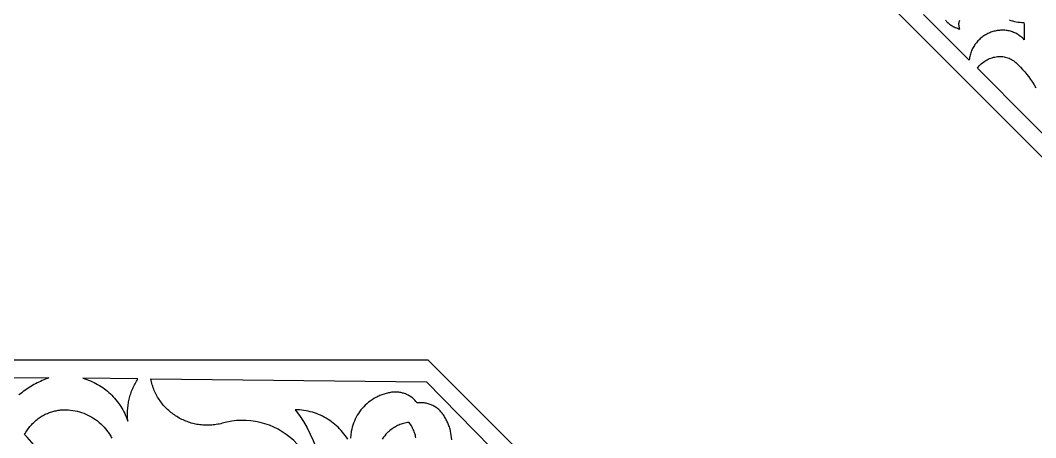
# Model space of a CAD drawing. Extents: x -3069 to -2029, y 258 to 1298.
# Drawn here: x -2594 to -2296.3, y 935.6 to 1058 of the extents above; entities that cross this region are included whole.
import ezdxf

# ---------------------------------------------------------------- set-up
doc = ezdxf.new("R2010")
doc.units = 0
doc.layers.add('LAYER_1', color=18, linetype='CONTINUOUS')
doc.layers.add('LAYER_2', color=174, linetype='CONTINUOUS')

msp = doc.modelspace()

# ---------------------------------------------------------------- linework, layer by layer
at = {"layer": 'LAYER_1'}
for points in [[(-2304.05, 1058.13), (-2303.54, 1057.96), (-2303.02, 1057.81), (-2302.49, 1057.68), (-2301.95, 1057.58), (-2301.4, 1057.5), (-2300.85, 1057.44), (-2300.29, 1057.4), (-2299.72, 1057.39), (-2299.68, 1056.76), (-2299.65, 1056.13), (-2299.63, 1055.49), (-2299.61, 1054.86), (-2299.6, 1054.23), (-2299.6, 1053.59), (-2299.61, 1052.96), (-2299.62, 1052.32), (-2299.88, 1052.59), (-2300.14, 1052.84), (-2300.41, 1053.07), (-2300.69, 1053.29), (-2300.97, 1053.5), (-2301.25, 1053.7), (-2301.54, 1053.88), (-2301.84, 1054.05), (-2302.13, 1054.21), (-2302.44, 1054.35), (-2302.74, 1054.48), (-2303.05, 1054.6), (-2303.36, 1054.7), (-2303.68, 1054.8), (-2304, 1054.88), (-2304.31, 1054.95), (-2304.63, 1055), (-2304.96, 1055.05), (-2305.28, 1055.08), (-2305.6, 1055.1), (-2305.93, 1055.11), (-2306.25, 1055.11), (-2306.57, 1055.09), (-2306.9, 1055.07), (-2307.22, 1055.03), (-2307.54, 1054.99), (-2307.86, 1054.93), (-2308.18, 1054.86), (-2308.49, 1054.78), (-2308.8, 1054.69), (-2309.11, 1054.6), (-2309.42, 1054.49), (-2309.73, 1054.37), (-2310.03, 1054.24), (-2310.32, 1054.1), (-2310.61, 1053.95), (-2310.9, 1053.79), (-2311.18, 1053.62), (-2311.46, 1053.44), (-2311.73, 1053.26), (-2312, 1053.06), (-2312.25, 1052.86), (-2312.51, 1052.64), (-2312.75, 1052.42), (-2312.99, 1052.19), (-2313.22, 1051.95), (-2313.45, 1051.7), (-2313.66, 1051.45), (-2313.87, 1051.18), (-2314.07, 1050.91), (-2314.26, 1050.63), (-2314.44, 1050.35), (-2314.61, 1050.05), (-2314.77, 1049.75), (-2314.92, 1049.44), (-2315.06, 1049.12), (-2315.18, 1048.8), (-2315.3, 1048.47), (-2315.41, 1048.13), (-2315.5, 1047.78), (-2315.58, 1047.43), (-2315.65, 1047.07), (-2315.71, 1046.71), (-2315.75, 1046.34), (-2329.14, 1059.73)], [(-2322.74, 1058.09), (-2322.57, 1057.87), (-2322.38, 1057.66), (-2322.18, 1057.45), (-2321.97, 1057.26), (-2321.75, 1057.07), (-2321.52, 1056.88), (-2321.27, 1056.71), (-2321.01, 1056.54), (-2320.74, 1056.38), (-2320.45, 1056.22), (-2320.16, 1056.07), (-2319.85, 1055.93), (-2319.53, 1055.8), (-2319.2, 1055.67), (-2318.86, 1055.55), (-2318.51, 1055.43), (-2318.6, 1055.77), (-2318.68, 1056.09), (-2318.73, 1056.37), (-2318.76, 1056.64), (-2318.77, 1056.89), (-2318.76, 1057.12), (-2318.74, 1057.35), (-2318.69, 1057.57), (-2318.63, 1057.79), (-2318.56, 1058.02)], [(-2282.98, 1013.57), (-2298.18, 1028.77), (-2313.38, 1043.97), (-2313.11, 1044.31), (-2312.83, 1044.64), (-2312.53, 1044.95), (-2312.22, 1045.25), (-2311.9, 1045.52), (-2311.57, 1045.78), (-2311.23, 1046.02), (-2310.88, 1046.24), (-2310.52, 1046.44), (-2310.16, 1046.62), (-2309.79, 1046.78), (-2309.42, 1046.93), (-2309.04, 1047.05), (-2308.65, 1047.16), (-2308.27, 1047.25), (-2307.88, 1047.31), (-2307.49, 1047.36), (-2307.1, 1047.39), (-2306.71, 1047.4), (-2306.32, 1047.38), (-2305.94, 1047.35), (-2305.56, 1047.3), (-2305.18, 1047.22), (-2304.8, 1047.13), (-2304.44, 1047.01), (-2304.08, 1046.88), (-2303.72, 1046.72), (-2303.38, 1046.54), (-2303.04, 1046.34), (-2302.71, 1046.12), (-2302.4, 1045.88), (-2302.09, 1045.61), (-2301.41, 1044.96), (-2300.74, 1044.28), (-2300.1, 1043.59), (-2299.48, 1042.88), (-2298.88, 1042.15), (-2298.3, 1041.4), (-2297.75, 1040.64), (-2297.21, 1039.86), (-2296.7, 1039.06), (-2296.22, 1038.25)], [(-2619.84, 953.49), (-2585.64, 953.15), (-2586.15, 952.97), (-2586.65, 952.77), (-2587.15, 952.57), (-2587.64, 952.36), (-2588.13, 952.14), (-2588.62, 951.92), (-2589.1, 951.68), (-2589.58, 951.43), (-2590.05, 951.18), (-2590.51, 950.91), (-2590.97, 950.64), (-2591.42, 950.36), (-2591.87, 950.07), (-2592.32, 949.77), (-2592.75, 949.46), (-2593.18, 949.15), (-2593.61, 948.82), (-2594.03, 948.49), (-2594.44, 948.15)], [(-2467.52, 935), (-2467.57, 935.63), (-2467.64, 936.26), (-2467.74, 936.9), (-2467.87, 937.52), (-2468.03, 938.15), (-2468.12, 938.46), (-2468.22, 938.77), (-2468.33, 939.08), (-2468.44, 939.38), (-2468.56, 939.69), (-2468.69, 939.99), (-2468.83, 940.29), (-2468.97, 940.59), (-2469.12, 940.88), (-2469.28, 941.18), (-2469.45, 941.47), (-2469.63, 941.76), (-2469.78, 942.03), (-2469.95, 942.29), (-2470.13, 942.54), (-2470.31, 942.79), (-2470.5, 943.02), (-2470.7, 943.25), (-2470.91, 943.47), (-2471.12, 943.68), (-2471.34, 943.88), (-2471.57, 944.07), (-2471.81, 944.25), (-2472.04, 944.43), (-2472.29, 944.59), (-2472.54, 944.75), (-2472.8, 944.89), (-2473.06, 945.03), (-2473.32, 945.16), (-2473.59, 945.27), (-2473.86, 945.38), (-2474.14, 945.48), (-2474.42, 945.56), (-2474.7, 945.64), (-2474.99, 945.7), (-2475.28, 945.76), (-2475.57, 945.81), (-2475.86, 945.84), (-2476.15, 945.87), (-2476.45, 945.88), (-2476.74, 945.88), (-2477.04, 945.87), (-2477.34, 945.85), (-2477.63, 945.82), (-2477.82, 946.06), (-2478.01, 946.28), (-2478.21, 946.5), (-2478.41, 946.71), (-2478.63, 946.91), (-2478.85, 947.1), (-2479.07, 947.28), (-2479.31, 947.46), (-2479.54, 947.63), (-2479.79, 947.78), (-2480.04, 947.93), (-2480.29, 948.07), (-2480.55, 948.2), (-2480.82, 948.33), (-2481.09, 948.44), (-2481.36, 948.54), (-2481.64, 948.63), (-2481.92, 948.71), (-2482.2, 948.79), (-2482.49, 948.85), (-2482.78, 948.9), (-2483.07, 948.94), (-2483.36, 948.97), (-2483.66, 948.99), (-2483.96, 949), (-2484.26, 949), (-2484.56, 948.98), (-2484.86, 948.96), (-2485.16, 948.92), (-2485.46, 948.87), (-2485.76, 948.81), (-2486.07, 948.74), (-2486.4, 948.67), (-2486.72, 948.59), (-2487.04, 948.5), (-2487.36, 948.4), (-2487.68, 948.3), (-2487.99, 948.19), (-2488.29, 948.08), (-2488.6, 947.95), (-2488.9, 947.82), (-2489.19, 947.69), (-2489.48, 947.54), (-2489.77, 947.39), (-2490.33, 947.08), (-2490.88, 946.74), (-2491.4, 946.37), (-2491.91, 945.99), (-2492.4, 945.58), (-2492.87, 945.15), (-2493.31, 944.7), (-2493.74, 944.23), (-2494.14, 943.75), (-2494.53, 943.25), (-2494.88, 942.73), (-2495.22, 942.19), (-2495.53, 941.64), (-2495.82, 941.07), (-2496.08, 940.5), (-2496.31, 939.9), (-2496.52, 939.3), (-2496.7, 938.69), (-2496.86, 938.07), (-2496.98, 937.43), (-2497.03, 937.11), (-2497.08, 936.79), (-2497.12, 936.47), (-2497.15, 936.15), (-2497.17, 935.82), (-2497.18, 935.49)], [(-2478.03, 935.57), (-2478.11, 935.95), (-2478.19, 936.32), (-2478.29, 936.68), (-2478.4, 937.04), (-2478.53, 937.38), (-2478.66, 937.72), (-2478.81, 938.06), (-2478.98, 938.4), (-2479.16, 938.73), (-2479.35, 939.07), (-2479.56, 939.41), (-2479.79, 939.75), (-2480.04, 940.1), (-2480.47, 940.04), (-2480.87, 939.96), (-2481.26, 939.88), (-2481.64, 939.79), (-2482.01, 939.69), (-2482.36, 939.57), (-2482.71, 939.44), (-2483.05, 939.3), (-2483.39, 939.15), (-2483.72, 938.98), (-2484.05, 938.8), (-2484.38, 938.61), (-2484.71, 938.4), (-2485.04, 938.18), (-2485.38, 937.94), (-2485.72, 937.68), (-2485.91, 937.53), (-2486.09, 937.37), (-2486.28, 937.21), (-2486.46, 937.03), (-2486.64, 936.84), (-2486.83, 936.64), (-2487.19, 936.21), (-2487.55, 935.74), (-2487.9, 935.23)]]:
    msp.add_lwpolyline(points, dxfattribs=at)
msp.add_lwpolyline([(-2575.67, 953.03), (-2575.11, 952.87), (-2574.55, 952.69), (-2574, 952.49), (-2573.45, 952.27), (-2572.92, 952.04), (-2572.39, 951.79), (-2571.87, 951.53), (-2571.36, 951.25), (-2570.85, 950.95), (-2570.36, 950.64), (-2569.88, 950.31), (-2569.4, 949.97), (-2568.94, 949.61), (-2568.49, 949.24), (-2568.04, 948.86), (-2567.61, 948.46), (-2567.19, 948.05), (-2566.79, 947.62), (-2566.39, 947.19), (-2566.01, 946.73), (-2565.64, 946.27), (-2565.28, 945.79), (-2564.94, 945.31), (-2564.61, 944.81), (-2564.29, 944.3), (-2563.99, 943.77), (-2563.7, 943.24), (-2563.43, 942.7), (-2563.18, 942.14), (-2562.94, 941.58), (-2562.71, 941), (-2562.5, 940.42), (-2562.54, 940.83), (-2562.57, 941.24), (-2562.6, 941.65), (-2562.61, 942.07), (-2562.61, 942.48), (-2562.61, 942.89), (-2562.6, 943.3), (-2562.58, 943.7), (-2562.55, 944.11), (-2562.51, 944.52), (-2562.46, 944.92), (-2562.41, 945.32), (-2562.34, 945.73), (-2562.27, 946.13), (-2562.19, 946.52), (-2562.1, 946.92), (-2562, 947.32), (-2561.9, 947.71), (-2561.78, 948.1), (-2561.66, 948.48), (-2561.53, 948.87), (-2561.39, 949.25), (-2561.25, 949.63), (-2561.09, 950), (-2560.93, 950.37), (-2560.76, 950.74), (-2560.58, 951.1), (-2560.39, 951.46), (-2560.2, 951.82), (-2560, 952.17), (-2559.79, 952.52), (-2559.57, 952.87)], close=True, dxfattribs=at)
for points in [[(-2507.69, 914.07, 0.574165), (-2534.83, 939.85), (-2535.27, 939.73), (-2535.71, 939.63), (-2536.15, 939.54), (-2536.59, 939.47), (-2537.03, 939.4), (-2537.47, 939.35), (-2537.91, 939.31), (-2538.35, 939.28), (-2538.78, 939.26), (-2539.22, 939.26), (-2539.66, 939.27), (-2540.09, 939.28), (-2540.52, 939.31), (-2540.95, 939.35), (-2541.38, 939.4), (-2541.81, 939.46), (-2542.23, 939.53), (-2542.65, 939.61), (-2543.07, 939.71), (-2543.49, 939.81), (-2543.9, 939.92), (-2544.31, 940.05), (-2544.71, 940.18), (-2545.11, 940.33), (-2545.51, 940.48), (-2545.9, 940.64), (-2546.29, 940.81), (-2546.67, 941), (-2547.05, 941.19), (-2547.43, 941.39), (-2547.8, 941.6), (-2548.16, 941.82), (-2548.52, 942.04), (-2548.87, 942.28), (-2549.21, 942.52), (-2549.55, 942.78), (-2549.89, 943.04), (-2550.21, 943.31), (-2550.53, 943.59), (-2550.84, 943.87), (-2551.15, 944.17), (-2551.45, 944.47), (-2551.74, 944.78), (-2552.02, 945.1), (-2552.3, 945.42), (-2552.56, 945.76), (-2552.82, 946.1), (-2553.07, 946.44), (-2553.31, 946.8), (-2553.54, 947.16), (-2553.77, 947.52), (-2553.98, 947.9), (-2554.18, 948.28), (-2554.38, 948.67), (-2554.56, 949.06), (-2554.74, 949.46), (-2554.9, 949.87), (-2555.05, 950.28), (-2555.2, 950.7), (-2555.33, 951.12), (-2555.45, 951.55), (-2555.56, 951.98), (-2555.66, 952.42), (-2555.74, 952.87), (-2474.92, 952.04), (-2418.4, 894.32)], [(-2584.06, 922.23, 0.128453), (-2592.83, 936.51), (-2592.62, 936.88), (-2592.4, 937.24), (-2592.17, 937.59), (-2591.94, 937.93), (-2591.7, 938.25), (-2591.46, 938.57), (-2591.21, 938.88), (-2590.96, 939.18), (-2590.71, 939.46), (-2590.45, 939.74), (-2590.18, 940.01), (-2589.91, 940.27), (-2589.64, 940.51), (-2589.37, 940.75), (-2589.09, 940.98), (-2588.8, 941.2), (-2588.51, 941.41), (-2588.22, 941.61), (-2587.93, 941.8), (-2587.63, 941.98), (-2587.33, 942.16), (-2587.03, 942.32), (-2586.72, 942.47), (-2586.42, 942.62), (-2586.11, 942.76), (-2585.79, 942.89), (-2585.48, 943.01), (-2585.16, 943.12), (-2584.84, 943.22), (-2584.52, 943.31), (-2584.2, 943.4), (-2583.88, 943.47), (-2583.56, 943.54), (-2583.23, 943.6), (-2582.9, 943.66), (-2582.58, 943.7), (-2582.25, 943.74), (-2581.92, 943.77), (-2581.59, 943.79), (-2581.26, 943.8), (-2580.93, 943.8), (-2580.6, 943.8), (-2579.95, 943.77), (-2579.29, 943.72), (-2578.64, 943.63), (-2577.99, 943.51), (-2577.34, 943.37), (-2576.7, 943.2), (-2576.07, 943), (-2575.45, 942.78), (-2574.84, 942.53), (-2574.24, 942.26), (-2573.64, 941.96), (-2573.07, 941.63), (-2572.5, 941.29), (-2571.95, 940.92), (-2571.42, 940.53), (-2570.9, 940.11), (-2570.41, 939.68), (-2569.93, 939.22), (-2569.47, 938.75), (-2569.04, 938.25), (-2568.63, 937.74), (-2568.43, 937.48), (-2568.24, 937.21), (-2568.05, 936.94), (-2567.87, 936.66), (-2567.7, 936.38), (-2567.54, 936.09), (-2567.38, 935.8), (-2567.23, 935.51)], [(-2498.04, 935.2), (-2498.39, 935.75), (-2498.75, 936.27), (-2499.14, 936.78), (-2499.54, 937.28), (-2499.95, 937.76), (-2500.39, 938.23), (-2500.83, 938.67), (-2501.29, 939.11), (-2501.77, 939.52), (-2502.26, 939.92), (-2502.76, 940.3), (-2503.28, 940.66), (-2503.8, 941), (-2504.34, 941.33), (-2504.89, 941.64), (-2505.45, 941.92), (-2506.02, 942.19), (-2506.6, 942.44), (-2507.19, 942.67), (-2507.79, 942.88), (-2508.4, 943.06), (-2509.01, 943.23), (-2509.63, 943.38), (-2510.26, 943.5), (-2510.89, 943.6), (-2511.53, 943.68), (-2512.17, 943.74), (-2512.82, 943.77), (-2513.48, 943.78, -0.453995), (-2524.25, 885.5, 0.240725)]]:
    msp.add_lwpolyline(points, format="xyb", dxfattribs=at)
at = {"layer": 'LAYER_2'}
for points in [[(-2404.22, 427.75), (-2199.19, 632.78), (-2199.19, 922.73), (-2404.22, 1127.75), (-2694.17, 1127.75), (-2899.19, 922.73), (-2899.19, 632.78), (-2694.17, 427.75)], [(-2729.79, 702.94), (-2624, 597.15), (-2474.39, 597.15), (-2368.59, 702.94), (-2368.59, 852.56), (-2474.39, 958.35), (-2624, 958.35), (-2729.79, 852.56)]]:
    msp.add_lwpolyline(points, close=True, dxfattribs=at)

doc.saveas('drawing.dxf')
